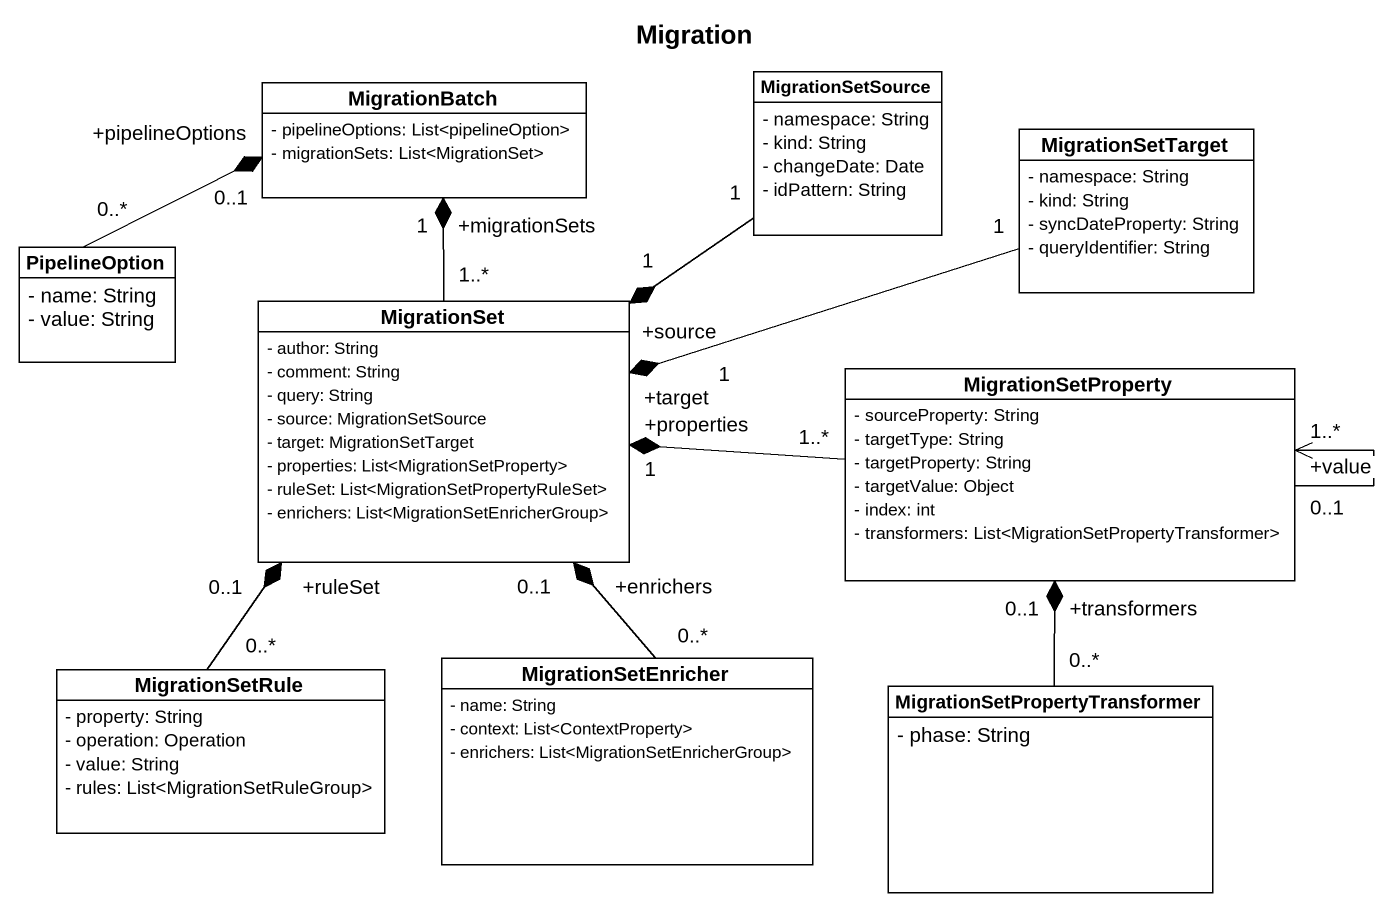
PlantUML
@startuml
title Migration
hide circle
hide empty members
skinparam classAttributeIconSize 0
class MigrationBatch {
  - pipelineOptions: List<pipelineOption>
  - migrationSets: List<MigrationSet>
}
class MigrationSetSource {
  - namespace: String
  - kind: String
  - changeDate: Date
  - idPattern: String
}
class MigrationSetTarget {
  - namespace: String
  - kind: String
  - syncDateProperty: String
  - queryIdentifier: String
}
class PipelineOption {
  - name: String
  - value: String
}
class MigrationSet {
  - author: String
  - comment: String
  - query: String
  - source: MigrationSetSource
  - target: MigrationSetTarget
  - properties: List<MigrationSetProperty>
  - ruleSet: List<MigrationSetPropertyRuleSet>
  - enrichers: List<MigrationSetEnricherGroup>
}
class MigrationSetProperty {
  - sourceProperty: String
  - targetType: String
  - targetProperty: String
  - targetValue: Object
  - index: int
  - transformers: List<MigrationSetPropertyTransformer>
}
class MigrationSetRule {
  - property: String
  - operation: Operation
  - value: String
  - rules: List<MigrationSetRuleGroup>
}
class MigrationSetEnricher {
  - name: String
  - context: List<ContextProperty>
  - enrichers: List<MigrationSetEnricherGroup>
}
class "MigrationSetPropertyTransformer" as MigrationSetPropertyTransfor {
  - phase: String
}
MigrationSetSource "1" --* "+source\n1" MigrationSet
MigrationSetTarget "1" -left-* "+target\n1" MigrationSet
PipelineOption "0..*" -right-* "+pipelineOptions\n0..1" MigrationBatch
MigrationSet "1..*" -up-* "+migrationSets\n1" MigrationBatch
MigrationSetProperty "1..*" -left-* "+properties\n1" MigrationSet
MigrationSetProperty "+value\n0..1" --> "1..*" MigrationSetProperty
MigrationSetRule "0..*" -up-* "+ruleSet\n0..1" MigrationSet
MigrationSetEnricher "0..*" -up-* "+enrichers\n0..1" MigrationSet
MigrationSetPropertyTransfor "0..*" -up-* "+transformers\n0..1" MigrationSetProperty
@enduml
